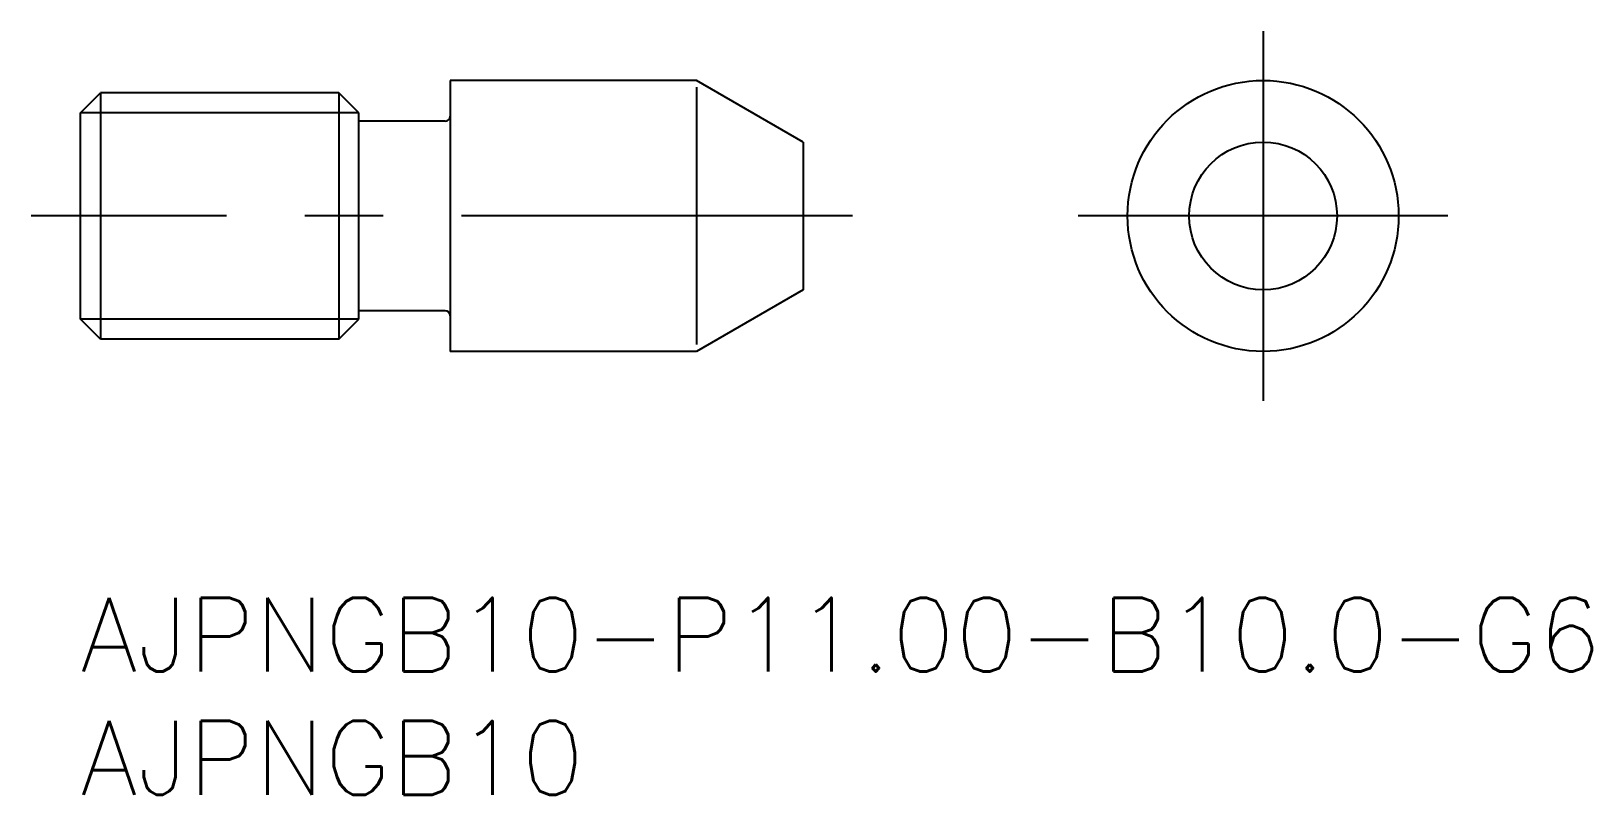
# Model space of a CAD drawing. Extents: x -2 to 61.3, y -8 to 23.
import ezdxf

# ---------------------------------------------------------------- set-up
doc = ezdxf.new("R2010")
doc.units = 0
doc.header["$LTSCALE"] = 0.5
doc.linetypes.add('CENTER', pattern=[50.8, 31.75, -6.35, 6.35, -6.35])
for name, color, linetype in [('MSM_CENTER', 1, 'CENTER'), ('MSM_CONTINUOUS', 7, 'CONTINUOUS'), ('MSM_NARROW', 5, 'CONTINUOUS'), ('MSM_PART_NUMBER', 7, 'CONTINUOUS')]:
    doc.layers.add(name, color=color, linetype=linetype)
doc.styles.get("Standard").update_dxf_attribs({"font": 'txt.shx', "height": 1.3, "bigfont": 'bigfont.shx'})

# ---------------------------------------------------------------- blocks, each defined once
blk = doc.blocks.new('*U15')
at = {"layer": 'MSM_PART_NUMBER'}
blk.add_text('AJPNGB10-P11.00-B10.0-G6', height=3, dxfattribs=at).set_placement((0, -3))
blk = doc.blocks.new('*U16')
at = {"layer": 'MSM_PART_NUMBER'}
blk.add_text('AJPNGB10', height=3, dxfattribs=at).set_placement((0, -8))

msp = doc.modelspace()

# ---------------------------------------------------------------- linework, layer by layer
at = {"layer": 'MSM_CENTER'}
for p, q in [((47.991, 23), (47.991, 8)), ((31.33, 15.5), (-2, 15.5)), ((55.491, 15.5), (40.491, 15.5))]:
    msp.add_line(p, q, dxfattribs=at)
at = {"layer": 'MSM_CONTINUOUS'}
for p, q in [((25, 21), (15, 21)), ((15, 21), (15, 10)), ((29.33, 18.5), (25, 21)), ((0, 19.688), (0.812, 20.5)), ((10.488, 20.5), (0.812, 20.5)), ((0.812, 20.5), (0.812, 10.5)), ((10.488, 20.5), (10.488, 10.5)), ((11.3, 19.688), (10.488, 20.5)), ((0, 11.312), (0, 19.688)), ((11.3, 11.312), (11.3, 19.688)), ((14.8, 19.35), (11.3, 19.35)), ((29.33, 18.5), (29.33, 12.5)), ((29.33, 12.5), (25, 10)), ((14.8, 11.65), (11.3, 11.65)), ((0.812, 10.5), (0, 11.312)), ((10.488, 10.5), (11.3, 11.312)), ((10.488, 10.5), (0.812, 10.5)), ((25, 10), (15, 10))]:
    msp.add_line(p, q, dxfattribs=at)
for radius in [5.5, 3]:
    msp.add_circle((47.991, 15.5), radius, dxfattribs=at)
for centre, start, end in [((14.8, 19.55), 270, 0), ((14.8, 11.45), 0, 90)]:
    msp.add_arc(centre, 0.2, start, end, dxfattribs=at)
at = {"layer": 'MSM_NARROW'}
for p, q in [((25, 20.725), (25, 10.275)), ((11.3, 19.688), (0, 19.688)), ((11.3, 11.312), (0, 11.312))]:
    msp.add_line(p, q, dxfattribs=at)

# ---------------------------------------------------------------- block references
at = {"layer": 'MSM_CONTINUOUS'}
for name in ['*U15', '*U16']:
    msp.add_blockref(name, (0, 0), dxfattribs=at)

doc.saveas('drawing.dxf')
